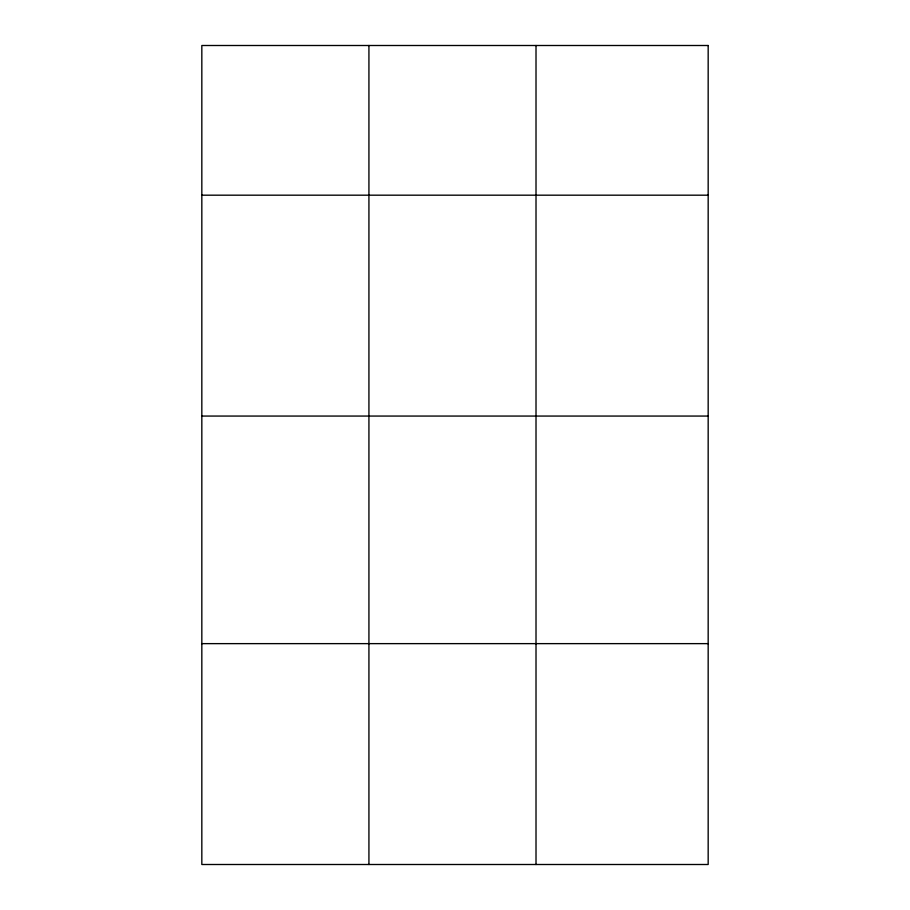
<?xml version="1.0" encoding="UTF-8"?>
<svg xmlns="http://www.w3.org/2000/svg" width="910" height="910" viewBox="0 0 910 910"><rect width="100%" height="100%" fill="white"/><g stroke="black" fill="none" stroke-linecap="round" stroke-linejoin="round"><path stroke-width="1.36" d="M201.827 195.184L708.173 195.184M201.827 416.063L708.173 416.063M201.827 643.632L708.173 643.632M536.013 45.5L536.013 864.5M368.925 45.5L368.925 864.5M708.173 45.5L201.827 45.5L201.827 864.5L708.173 864.5L708.173 45.5"/></g></svg>
